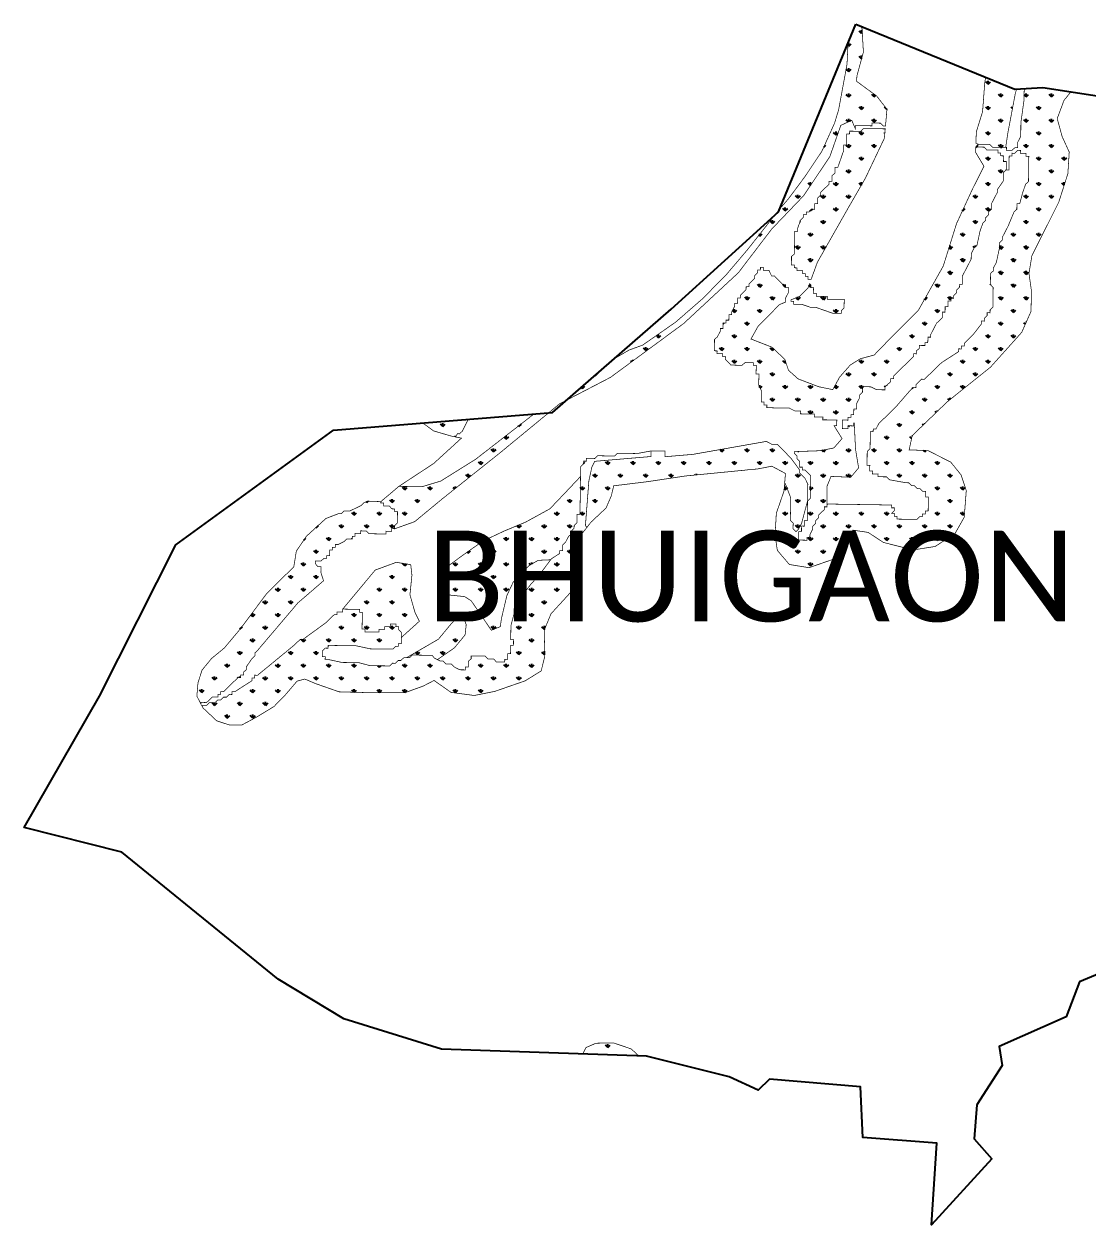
# Model space of a CAD drawing. Header units: metres. Extents: x 264827 to 267181, y 2144719 to 2146420.
# Drawn here: x 264827 to 266334, y 2144719 to 2146420 of the extents above; entities that cross this region are included whole.
import ezdxf

# ---------------------------------------------------------------- set-up
doc = ezdxf.new("R2010")
doc.units = ezdxf.units.M
for name, color, linetype in [('MANGROOVES BUFFER ZONE', 120, 'Continuous'), ('village', 3, 'Continuous'), ('VILLAGE NAME', 250, 'Continuous')]:
    doc.layers.add(name, color=color, linetype=linetype)
doc.styles.get("Standard").update_dxf_attribs({"font": 'simplex.shx'})

msp = doc.modelspace()

# ---------------------------------------------------------------- hatches: boundary and pattern name
at = {"layer": 'MANGROOVES BUFFER ZONE'}
h = msp.add_hatch(dxfattribs=at)
h.set_pattern_fill('GRASS', color=256)
h.paths.add_polyline_path([(265570.5, 2145869.8), (265549.9, 2145868.1), (265541, 2145861.3), (265466.7, 2145803.6), (265417.4, 2145772.8), (265391.2, 2145764.9), (265358, 2145765.2), (265332.6, 2145743.7), (265332.5, 2145741.7), (265336.5, 2145741.6), (265336.5, 2145737.6), (265344.4, 2145737.5), (265348.3, 2145733.5), (265352.3, 2145733.4), (265352.2, 2145729.5), (265356.2, 2145729.4), (265356, 2145713.5), (265352, 2145709.6), (265351.9, 2145705.1), (265380.5, 2145715.3), (265418.7, 2145746.9), (265501.2, 2145812.7)])
h.paths.add_polyline_path([(265662.3, 2145945.6), (265595.7, 2145887.5), (265657.9, 2145919.8), (265761.5, 2145996.1), (265838.9, 2146068), (265886, 2146129.7), (265931.4, 2146177.2), (265968.5, 2146232.6), (265984, 2146276.8), (265999.5, 2146284), (266004.4, 2146272.5), (266004.4, 2146276.5), (266008.4, 2146276.4), (266012.4, 2146276.4), (266016.4, 2146276.3), (266020.3, 2146276.2), (266024.3, 2146276.2), (266028.3, 2146276.1), (266028.3, 2146280.1), (266032.3, 2146280), (266036.3, 2146280), (266040.3, 2146279.9), (266044.2, 2146275.9), (266047.3, 2146275.8), (266049.4, 2146299.6), (266034.8, 2146318.4), (266006.4, 2146339.2), (266006.8, 2146346.8), (266016, 2146380.5), (266014.2, 2146413.3), (266013, 2146417.3), (266005.5, 2146420.4), (265993.7, 2146391.7), (265994.1, 2146389.4), (265992.8, 2146363.3), (265980.9, 2146298.8), (265975.2, 2146280), (265957.1, 2146239.9), (265933.7, 2146204.9), (265910.3, 2146173.3), (265896.2, 2146156.9), (265851.9, 2146100.7), (265822.6, 2146066.2), (265788.8, 2146031.7), (265750.1, 2145998), (265703.3, 2145965.4), (265684, 2145958.4)])
h = msp.add_hatch(dxfattribs=at)
h.set_pattern_fill('GRASS', color=256)
h.paths.add_polyline_path([(266230.6, 2146328), (266189.1, 2146345), (266187.8, 2146336.3), (266184.8, 2146296.2), (266175.9, 2146267.5), (266175.4, 2146251.3), (266179, 2146250), (266183, 2146250), (266186.9, 2146249.9), (266190.9, 2146249.9), (266194.9, 2146249.8), (266198.8, 2146245.8), (266206.7, 2146245.6), (266210.7, 2146245.6), (266217.5, 2146245.5), (266220.8, 2146267.2), (266231.3, 2146322.7), (266233, 2146328.1)])
h = msp.add_hatch(dxfattribs=at)
h.set_pattern_fill('GRASS', color=256)
h.paths.add_polyline_path([(266270.1, 2146330.6), (266243.8, 2146328.8), (266243.6, 2146320.6), (266243.5, 2146312.7), (266239.1, 2146281), (266239, 2146277), (266239, 2146273), (266238.8, 2146261.1), (266234.7, 2146253.2), (266234.6, 2146249.2), (266234.6, 2146245.2), (266230.6, 2146245.3), (266226.6, 2146241.4), (266222.6, 2146241.4), (266218.6, 2146241.5), (266218.7, 2146245.5), (266210.7, 2146245.6), (266206.7, 2146245.6), (266198.8, 2146245.8), (266194.9, 2146249.8), (266190.9, 2146249.9), (266186.9, 2146249.9), (266183, 2146250), (266179, 2146250), (266175.2, 2146246.4), (266175.2, 2146246.1), (266178.9, 2146246.1), (266182.9, 2146246), (266186.9, 2146245.9), (266190.8, 2146241.9), (266198.7, 2146241.8), (266202.7, 2146241.7), (266206.7, 2146241.7), (266206.6, 2146237.7), (266210.6, 2146237.6), (266210.5, 2146233.7), (266214.5, 2146233.6), (266214.5, 2146229.6), (266214.4, 2146225.6), (266218.4, 2146225.6), (266218.3, 2146221.6), (266218.3, 2146217.6), (266218.2, 2146213.7), (266222.2, 2146213.6), (266222.2, 2146217.6), (266222.3, 2146221.6), (266222.4, 2146225.5), (266222.4, 2146229.5), (266222.5, 2146233.5), (266226.4, 2146233.4), (266226.5, 2146237.4), (266230.5, 2146237.3), (266234.5, 2146241.3), (266238.5, 2146241.2), (266238.4, 2146237.2), (266246.4, 2146237.1), (266246.3, 2146233.1), (266250.3, 2146233.1), (266249.8, 2146197.3), (266245.7, 2146193.4), (266241.6, 2146181.5), (266237.4, 2146165.7), (266233.4, 2146165.7), (266233.3, 2146157.8), (266229.2, 2146153.9), (266221, 2146134.1), (266212.8, 2146118.3), (266212.8, 2146114.3), (266208.7, 2146110.4), (266208.6, 2146102.5), (266204.3, 2146082.6), (266200.2, 2146074.8), (266200.2, 2146070.8), (266196.1, 2146066.9), (266195.9, 2146051), (266199.8, 2146046.9), (266199.4, 2146019.1), (266195.4, 2146015.2), (266195.3, 2146011.2), (266191.3, 2146011.3), (266191.3, 2146007.3), (266187.2, 2146003.4), (266187.2, 2145999.4), (266183.2, 2145999.5), (266183.2, 2145995.5), (266171, 2145979.8), (266158.9, 2145968), (266158.8, 2145964), (266154.9, 2145964.1), (266154.8, 2145960.1), (266150.8, 2145960.2), (266150.8, 2145956.2), (266126.7, 2145940.6), (266122.6, 2145936.7), (266102.5, 2145917.1), (266098.5, 2145917.2), (266090.4, 2145909.4), (266090.4, 2145905.4), (266086.4, 2145905.5), (266082.4, 2145901.5), (266062.1, 2145878), (266058.1, 2145874.1), (266054.1, 2145870.1), (266042, 2145858.4), (266037.9, 2145854.5), (266033.8, 2145846.6), (266029.9, 2145846.6), (266029.8, 2145842.7), (266025.8, 2145842.7), (266025.5, 2145818.9), (266021.4, 2145815), (266021.2, 2145795.1), (266025.1, 2145795), (266025, 2145787.1), (266029, 2145787), (266028.9, 2145783), (266036.9, 2145782.9), (266036.8, 2145778.9), (266048.7, 2145778.8), (266052.7, 2145774.7), (266076.4, 2145770.4), (266080.4, 2145770.3), (266084.3, 2145766.3), (266088.3, 2145766.3), (266092.2, 2145762.2), (266096.2, 2145762.2), (266100.1, 2145758.1), (266104.1, 2145758.1), (266104, 2145750.1), (266108, 2145750.1), (266107.7, 2145730.2), (266103.7, 2145730.2), (266103.6, 2145726.3), (266099.6, 2145726.3), (266099.6, 2145722.3), (266095.6, 2145722.4), (266091.6, 2145718.5), (266063.8, 2145718.9), (266063.8, 2145722.9), (266059.8, 2145722.9), (266059.9, 2145726.9), (266055.9, 2145727), (266060, 2145730.9), (266060, 2145734.9), (266056, 2145734.9), (266056.1, 2145738.9), (265964.7, 2145740.3), (265964.6, 2145736.3), (265960.6, 2145736.3), (265960.6, 2145732.4), (265952.5, 2145724.5), (265952.5, 2145720.6), (265948.4, 2145716.6), (265948.4, 2145712.7), (265944.3, 2145708.7), (265944.3, 2145704.8), (265940.2, 2145696.9), (265940.1, 2145692.9), (265936.1, 2145693), (265936.1, 2145689), (265924.2, 2145689.2), (265924.3, 2145701.1), (265928.3, 2145701), (265928.4, 2145709), (265932.4, 2145708.9), (265932.5, 2145716.9), (265936.5, 2145716.8), (265936.9, 2145744.6), (265928.5, 2145713), (265924.4, 2145705.1), (265920.4, 2145701.1), (265916.4, 2145705.2), (265916.6, 2145713.1), (265912.6, 2145717.2), (265913.1, 2145749), (265905.5, 2145769), (265904.5, 2145769.9), (265903.7, 2145759.1), (265892.7, 2145727.2), (265890.9, 2145696.2), (265894.1, 2145674.6), (265911.2, 2145654.6), (265938.9, 2145650.1), (265982.8, 2145665.3), (265997.3, 2145689.1), (266001.1, 2145703.3), (266022.7, 2145700.1), (266044.3, 2145685.9), (266086.3, 2145675.2), (266117.5, 2145680.1), (266145.6, 2145698.1), (266158.8, 2145721.6), (266161.7, 2145759.3), (266154.3, 2145781.6), (266139.8, 2145799.6), (266107.5, 2145816), (266080.8, 2145817), (266085.1, 2145837.1), (266134.7, 2145885.1), (266196, 2145934.2), (266240.2, 2145983.5), (266253.4, 2146013.2), (266254, 2146042.2), (266250.5, 2146067), (266254.6, 2146092), (266292.7, 2146168), (266305.6, 2146208.4), (266307.5, 2146239), (266297.5, 2146260.9), (266290.5, 2146286.4), (266300.1, 2146312.2), (266310, 2146324.5)])
h = msp.add_hatch(dxfattribs=at)
h.set_pattern_fill('GRASS', color=256)
h.paths.add_polyline_path([(266045.7, 2146258.5), (266046.9, 2146271.9), (266044.1, 2146271.9), (266040.2, 2146272), (266036.2, 2146272), (266032.2, 2146272.1), (266028.2, 2146272.2), (266024.3, 2146272.2), (266020.3, 2146272.3), (266016.3, 2146272.3), (266012.3, 2146268.4), (266008.3, 2146268.5), (266004.3, 2146268.5), (266000.3, 2146268.6), (265996.4, 2146268.6), (265996.3, 2146264.7), (265992.3, 2146264.7), (265992.3, 2146260.8), (265992.2, 2146256.8), (265992.2, 2146252.8), (265992.1, 2146248.8), (265988.1, 2146248.9), (265988.1, 2146244.9), (265988, 2146240.9), (265983.9, 2146229.1), (265979.7, 2146217.2), (265975.7, 2146217.3), (265975.7, 2146213.3), (265975.6, 2146209.3), (265971.6, 2146205.4), (265971.5, 2146201.4), (265971.5, 2146197.4), (265967.5, 2146197.5), (265967.4, 2146193.5), (265963.4, 2146189.6), (265959.4, 2146185.7), (265955.3, 2146181.8), (265955.3, 2146177.8), (265951.2, 2146173.9), (265951.2, 2146169.9), (265951.1, 2146165.9), (265947.1, 2146166), (265947.1, 2146162), (265947, 2146158), (265943, 2146158.1), (265939, 2146154.2), (265935, 2146154.2), (265935, 2146150.3), (265931, 2146150.3), (265930.9, 2146146.3), (265926.9, 2146142.4), (265922.8, 2146130.6), (265922.7, 2146126.6), (265918.7, 2146126.6), (265918.7, 2146122.7), (265918.6, 2146118.7), (265918.5, 2146114.7), (265918.5, 2146110.7), (265918.4, 2146102.8), (265918.3, 2146098.8), (265918.3, 2146094.8), (265914.2, 2146090.9), (265914.2, 2146087), (265914.1, 2146083), (265914, 2146079), (265918, 2146078.9), (265918, 2146075), (265921.9, 2146074.9), (265921.9, 2146070.9), (265925.8, 2146070.9), (265929.8, 2146070.8), (265929.8, 2146066.8), (265933.7, 2146066.8), (265933.7, 2146062.8), (265937.7, 2146062.7), (265937.6, 2146058.8), (265942, 2146058.7), (265950.9, 2146083), (265994.9, 2146160.5), (266018.7, 2146201.7)], flags=17)
h = msp.add_hatch(dxfattribs=at)
h.set_pattern_fill('GRASS', color=256)
h.paths.add_polyline_path([(266111.4, 2145980.6), (266119.6, 2145996.4), (266123.6, 2146000.3), (266127.6, 2146004.3), (266127.7, 2146012.2), (266131.7, 2146012.1), (266131.8, 2146016.1), (266131.8, 2146020.1), (266135.8, 2146020), (266135.9, 2146024), (266135.9, 2146028), (266139.9, 2146027.9), (266140, 2146031.9), (266143.9, 2146031.8), (266144, 2146035.8), (266148, 2146039.7), (266148.1, 2146043.7), (266152.1, 2146047.6), (266152.2, 2146051.6), (266156.2, 2146051.5), (266156.2, 2146055.5), (266156.3, 2146059.5), (266156.3, 2146063.5), (266160.4, 2146071.4), (266168.6, 2146087.2), (266168.7, 2146091.1), (266168.7, 2146095.1), (266172.8, 2146103), (266176.9, 2146106.9), (266181.1, 2146126.7), (266185.3, 2146138.6), (266189.3, 2146142.5), (266189.4, 2146146.5), (266193.4, 2146150.4), (266193.5, 2146154.4), (266197.5, 2146158.3), (266197.6, 2146162.3), (266197.6, 2146166.2), (266205.8, 2146182), (266205.9, 2146186), (266214, 2146197.8), (266214, 2146201.8), (266214.1, 2146205.8), (266214.2, 2146209.7), (266218.2, 2146213.7), (266218.3, 2146217.6), (266218.3, 2146221.6), (266218.4, 2146225.6), (266214.4, 2146225.6), (266214.5, 2146229.6), (266214.5, 2146233.6), (266210.5, 2146233.7), (266210.6, 2146237.6), (266206.6, 2146237.7), (266206.7, 2146241.7), (266202.7, 2146241.7), (266198.7, 2146241.8), (266190.8, 2146241.9), (266186.9, 2146245.9), (266182.9, 2146246), (266178.9, 2146246.1), (266175.2, 2146246.1), (266174.9, 2146238.6), (266186.8, 2146218.8), (266171, 2146187.6), (266147.9, 2146137.6), (266129.1, 2146077.4), (266093.9, 2146014.9), (266048.1, 2145968.8), (266031.3, 2145951.4), (266011.6, 2145946.1), (265997.4, 2145937.2), (265982.3, 2145920.1), (265972.7, 2145902.4), (265952.9, 2145906.4), (265923.5, 2145917.6), (265909.9, 2145929.8), (265904.7, 2145945.3), (265886.5, 2145962.5), (265856.8, 2145974.1), (265867.1, 2145992.6), (265897.4, 2146023), (265905.3, 2146026.2), (265905.3, 2146027.4), (265905.4, 2146031.4), (265909.5, 2146039.3), (265909.5, 2146043.3), (265909.6, 2146047.3), (265905.6, 2146047.3), (265905.7, 2146051.3), (265901.7, 2146051.3), (265893.9, 2146059.4), (265890, 2146063.5), (265886, 2146063.5), (265882.1, 2146071.5), (265878.2, 2146071.6), (265874.2, 2146071.6), (265874.2, 2146075.6), (265870.3, 2146075.7), (265870.2, 2146071.7), (265866.2, 2146071.8), (265866.2, 2146067.8), (265862.1, 2146063.9), (265862.1, 2146059.9), (265858, 2146056), (265854, 2146052.1), (265853.9, 2146048.1), (265850, 2146048.1), (265849.9, 2146044.2), (265845.9, 2146040.2), (265841.8, 2146036.3), (265841.8, 2146032.4), (265837.8, 2146032.4), (265837.8, 2146028.4), (265837.7, 2146024.5), (265833.7, 2146024.5), (265833.7, 2146020.5), (265829.6, 2146012.7), (265829.5, 2146008.7), (265825.5, 2146008.7), (265825.5, 2146004.8), (265825.4, 2146000.8), (265821.4, 2146000.8), (265821.4, 2145996.9), (265817.4, 2145996.9), (265817.3, 2145993), (265817.3, 2145989), (265813.3, 2145989), (265813.3, 2145985.1), (265809.2, 2145977.2), (265805.1, 2145973.3), (265805.1, 2145969.3), (265805, 2145965.3), (265805, 2145961.3), (265804.9, 2145957.4), (265808.9, 2145957.3), (265808.8, 2145953.3), (265812.8, 2145953.3), (265816.8, 2145953.2), (265816.7, 2145949.2), (265820.7, 2145949.2), (265820.6, 2145945.2), (265824.5, 2145941.2), (265828.4, 2145937.1), (265832.4, 2145937.1), (265836.4, 2145937), (265844.3, 2145936.9), (265848.4, 2145940.8), (265852.4, 2145940.7), (265856.3, 2145940.7), (265860.3, 2145940.6), (265860.2, 2145936.6), (265864.2, 2145936.6), (265864.2, 2145932.6), (265864.1, 2145928.6), (265864, 2145924.7), (265868, 2145924.6), (265868, 2145920.6), (265867.8, 2145912.7), (265867.8, 2145908.7), (265871.6, 2145900.7), (265871.6, 2145896.7), (265871.5, 2145892.7), (265871.5, 2145888.8), (265871.4, 2145884.8), (265875.4, 2145884.7), (265875.3, 2145880.8), (265879.3, 2145880.7), (265879.2, 2145876.7), (265883.2, 2145876.7), (265887.2, 2145876.6), (265891.2, 2145876.5), (265895.1, 2145876.5), (265899.1, 2145876.4), (265903.1, 2145876.4), (265907.1, 2145876.3), (265911, 2145876.2), (265918.9, 2145872.2), (265922.9, 2145872.1), (265926.9, 2145872), (265926.8, 2145868.1), (265930.8, 2145868), (265934.8, 2145867.9), (265938.7, 2145867.9), (265942.7, 2145867.8), (265946.7, 2145867.8), (265946.6, 2145863.8), (265950.6, 2145863.7), (265954.6, 2145863.7), (265958.6, 2145863.6), (265958.5, 2145859.6), (265962.5, 2145859.6), (265966.4, 2145859.5), (265970.4, 2145859.5), (265974.4, 2145859.4), (265978.4, 2145859.3), (265978.3, 2145855.4), (265978.3, 2145851.4), (265974.3, 2145851.5), (265985.8, 2145833), (265974.1, 2145819.7), (265954.2, 2145815.8), (265918.1, 2145814.5), (265918, 2145812.5), (265922, 2145808.5), (265921.9, 2145804.5), (265925.8, 2145800.5), (265925.7, 2145792.5), (265929.7, 2145792.5), (265929.6, 2145788.5), (265933.6, 2145788.4), (265937.5, 2145784.4), (265941.4, 2145780.4), (265940.9, 2145748.6), (265936.9, 2145744.6), (265936.5, 2145716.8), (265932.5, 2145716.9), (265932.4, 2145708.9), (265928.4, 2145709), (265928.3, 2145701), (265924.3, 2145701.1), (265924.2, 2145689.2), (265936.1, 2145689), (265936.1, 2145693), (265940.1, 2145692.9), (265940.2, 2145696.9), (265944.3, 2145704.8), (265944.3, 2145708.7), (265948.4, 2145712.7), (265948.4, 2145716.6), (265952.5, 2145720.6), (265952.5, 2145724.5), (265960.6, 2145732.4), (265960.6, 2145736.3), (265964.6, 2145736.3), (265964.7, 2145740.3), (265964.6, 2145740.3), (265964.6, 2145765.7), (265970.1, 2145779.4), (265998.2, 2145778.3), (266009.2, 2145791.5), (266004.8, 2145818.4), (266003.1, 2145855), (266002.2, 2145855), (266002.1, 2145851), (265998.1, 2145851.1), (265994.2, 2145851.2), (265994.1, 2145847.2), (265990.1, 2145847.2), (265986.1, 2145847.3), (265986.3, 2145859.2), (265990.3, 2145859.2), (265994.3, 2145859.1), (265994.3, 2145863.1), (265998.3, 2145863), (265998.4, 2145867), (266002.3, 2145866.9), (266002.4, 2145870.9), (266002.5, 2145874.9), (266006.4, 2145874.8), (266006.5, 2145878.8), (266006.5, 2145882.8), (266010.6, 2145890.7), (266010.7, 2145894.7), (266014.7, 2145898.6), (266014.8, 2145902.5), (266014.9, 2145906.5), (266018.8, 2145906.5), (266022.8, 2145906.4), (266026.8, 2145906.3), (266034.7, 2145902.2), (266038.6, 2145902.2), (266042.6, 2145902.1), (266046.6, 2145902.1), (266046.7, 2145906), (266050.7, 2145910), (266054.7, 2145913.9), (266054.8, 2145917.9), (266058.8, 2145917.8), (266058.8, 2145921.8), (266062.8, 2145925.7), (266083, 2145945.3), (266087.1, 2145949.2), (266087.1, 2145953.2), (266091.1, 2145953.1), (266091.1, 2145957.1), (266095.2, 2145961), (266095.2, 2145965), (266099.2, 2145964.9), (266103.2, 2145964.9), (266103.2, 2145968.8), (266107.2, 2145968.8), (266107.3, 2145972.7), (266107.3, 2145976.7), (266111.3, 2145976.7)])
h = msp.add_hatch(dxfattribs=at)
h.set_pattern_fill('GRASS', color=256)
h.paths.add_polyline_path([(265949.2, 2146038.7), (265945.3, 2146038.8), (265945.3, 2146042.7), (265945.4, 2146046.7), (265941.4, 2146046.8), (265941.5, 2146050.8), (265939.7, 2146052.5), (265937.4, 2146046.1), (265925.5, 2146034.5), (265913.3, 2146029.5), (265913.3, 2146027.3), (265917.3, 2146027.3), (265917.2, 2146023.3), (265921.2, 2146023.2), (265925.1, 2146023.2), (265929.1, 2146023.1), (265941, 2146019), (265945, 2146018.9), (265948.9, 2146018.8), (265960.8, 2146014.7), (265972.7, 2146010.5), (265976.6, 2146010.5), (265980.6, 2146010.4), (265984.6, 2146010.4), (265984.6, 2146014.3), (265988.7, 2146018.2), (265988.7, 2146022.2), (265988.8, 2146026.2), (265988.9, 2146030.2), (265984.9, 2146030.2), (265980.9, 2146030.3), (265973, 2146030.4), (265969, 2146030.5), (265965, 2146030.5), (265965.1, 2146034.5), (265961.1, 2146034.6), (265957.1, 2146034.6), (265953.1, 2146034.7), (265949.2, 2146034.7)], flags=17)
h = msp.add_hatch(dxfattribs=at)
h.set_pattern_fill('GRASS', color=256)
h.paths.add_polyline_path([(265455.5, 2145858.4), (265456.4, 2145860.6), (265391.7, 2145855.3), (265407.2, 2145843.9), (265432.6, 2145836.5), (265438.5, 2145835.3), (265441.1, 2145840.1), (265443.6, 2145839.6), (265448, 2145843.4)])
h = msp.add_hatch(dxfattribs=at)
h.set_pattern_fill('GRASS', color=256)
h.paths.add_polyline_path([(265906.1, 2145812.7), (265902.2, 2145816.7), (265894.4, 2145824.8), (265886.4, 2145824.9), (265878.5, 2145829), (265774.9, 2145810.7), (265735.1, 2145807.3), (265735.2, 2145815.2), (265715.3, 2145815.5), (265715.2, 2145807.6), (265635.6, 2145800.8), (265631.5, 2145792.9), (265627.2, 2145773.1), (265622.3, 2145709.5), (265624.5, 2145707.3), (265630.5, 2145714.9), (265651.5, 2145734.6), (265658.9, 2145751.6), (265662.4, 2145766.1), (265709.8, 2145771.9), (265763.7, 2145780), (265851.4, 2145788.6), (265854.1, 2145789.6), (265861, 2145789.5), (265866.3, 2145790), (265886.3, 2145793.9), (265905.6, 2145783.6), (265904.5, 2145769.9), (265905.5, 2145769), (265913.1, 2145749), (265912.6, 2145717.2), (265916.6, 2145713.1), (265916.4, 2145705.2), (265920.4, 2145701.1), (265924.4, 2145705.1), (265928.5, 2145713), (265936.9, 2145744.6), (265937.3, 2145768.5), (265933.4, 2145776.5), (265925.6, 2145784.6), (265925.6, 2145788.6), (265913.9, 2145804.6)])
h = msp.add_hatch(dxfattribs=at)
h.set_pattern_fill('GRASS', color=256)
h.paths.add_polyline_path([(265564.8, 2145524.6), (265564, 2145561.7), (265573.6, 2145584.8), (265610.2, 2145624.8), (265614.8, 2145644.8), (265613.6, 2145666.7), (265609.8, 2145688.5), (265624.5, 2145707.3), (265622.3, 2145709.5), (265627.2, 2145773.1), (265631.5, 2145792.9), (265635.6, 2145800.8), (265715.2, 2145807.6), (265715.3, 2145815.5), (265695.4, 2145811.8), (265667.6, 2145812.3), (265663.5, 2145808.3), (265639.7, 2145808.7), (265635.6, 2145804.8), (265623.7, 2145805), (265623.7, 2145801), (265619.7, 2145801), (265619.6, 2145797.1), (265615.6, 2145793.2), (265614.6, 2145725.6), (265610.6, 2145725.6), (265610.4, 2145713.7), (265606.4, 2145709.8), (265606.3, 2145705.8), (265602.3, 2145701.9), (265602.3, 2145697.9), (265598.2, 2145694), (265594.1, 2145686.1), (265590.1, 2145682.2), (265590, 2145674.2), (265586, 2145674.3), (265585.9, 2145670.3), (265573.9, 2145662.5), (265553.6, 2145635), (265549.6, 2145635.1), (265549.6, 2145631.1), (265545.5, 2145627.2), (265533.4, 2145611.5), (265529.3, 2145607.5), (265529.3, 2145603.6), (265525.3, 2145599.6), (265525.1, 2145591.7), (265521.2, 2145591.8), (265521, 2145583.8), (265516.8, 2145568), (265516.5, 2145548.1), (265520.5, 2145548), (265520.4, 2145540.1), (265516.4, 2145540.1), (265516.2, 2145528.2), (265512.3, 2145528.3), (265512.1, 2145520.3), (265508.2, 2145520.4), (265508.1, 2145516.4), (265496.2, 2145516.6), (265492.3, 2145520.6), (265484.3, 2145520.7), (265480.4, 2145524.8), (265460.5, 2145525.1), (265460.5, 2145521.1), (265456.4, 2145517.2), (265456.3, 2145509.2), (265452.3, 2145509.3), (265452.3, 2145505.3), (265444.3, 2145505.4), (265436.4, 2145509.5), (265432.5, 2145513.5), (265424.6, 2145513.7), (265420.7, 2145517.7), (265416.7, 2145517.8), (265408.8, 2145521.8), (265404.9, 2145525.9), (265377.1, 2145526.3), (265373, 2145522.4), (265365.1, 2145522.5), (265361, 2145518.6), (265357.1, 2145518.6), (265353, 2145514.7), (265349.1, 2145514.8), (265345, 2145510.9), (265317.2, 2145511.3), (265301.4, 2145515.5), (265277.5, 2145515.8), (265257.7, 2145520.1), (265253.7, 2145520.2), (265253.8, 2145524.1), (265249.8, 2145524.2), (265249.9, 2145532.2), (265254, 2145536.1), (265257.9, 2145536), (265258, 2145540), (265297.7, 2145539.4), (265317.6, 2145535.1), (265349.4, 2145534.7), (265353.4, 2145538.6), (265357.4, 2145538.5), (265357.4, 2145542.5), (265361.4, 2145542.4), (265361.6, 2145558.3), (265357.7, 2145562.4), (265357.8, 2145566.3), (265353.8, 2145566.4), (265353.9, 2145570.4), (265345.9, 2145570.5), (265345.9, 2145566.5), (265337.9, 2145566.6), (265337.8, 2145562.7), (265329.9, 2145562.8), (265329.8, 2145558.8), (265310, 2145559.1), (265310, 2145563.1), (265306, 2145563.1), (265306.4, 2145587), (265302.4, 2145587), (265302.5, 2145591), (265278.6, 2145591.4), (265278.6, 2145587.4), (265270.6, 2145587.5), (265270.6, 2145583.5), (265266.6, 2145583.6), (265254.5, 2145571.9), (265222.3, 2145548.5), (265218.4, 2145548.5), (265214.3, 2145544.6), (265210.3, 2145540.7), (265158, 2145497.7), (265154, 2145497.8), (265153.9, 2145493.8), (265150, 2145493.9), (265149.9, 2145489.9), (265125.8, 2145474.4), (265121.8, 2145474.4), (265121.8, 2145470.4), (265117.8, 2145470.5), (265113.8, 2145466.6), (265109.8, 2145466.6), (265105.8, 2145462.7), (265101.8, 2145462.8), (265097.8, 2145458.9), (265089.8, 2145459), (265085.8, 2145455.1), (265078.8, 2145455.2), (265080.7, 2145451.4), (265100.1, 2145433.1), (265118.6, 2145427.1), (265135.9, 2145427.3), (265156.1, 2145438.1), (265181.3, 2145453.4), (265197.8, 2145470.4), (265213.9, 2145489.3), (265224.8, 2145492.3), (265240.5, 2145485.7), (265273.4, 2145474.2), (265315, 2145473), (265366.8, 2145473), (265393, 2145482.5), (265407.9, 2145490.3), (265432, 2145473.4), (265464.9, 2145469), (265493.9, 2145474.8), (265537.1, 2145489.8), (265559.7, 2145503.9)])
h = msp.add_hatch(dxfattribs=at)
h.set_pattern_fill('GRASS', color=256)
h.paths.add_polyline_path([(265542.1, 2145652.8), (265555.4, 2145660.5), (265573, 2145661.3), (265573.9, 2145662.5), (265585.9, 2145670.3), (265586, 2145674.3), (265590, 2145674.2), (265590.1, 2145682.2), (265594.1, 2145686.1), (265598.2, 2145694), (265602.3, 2145697.9), (265602.3, 2145701.9), (265606.3, 2145705.8), (265606.4, 2145709.8), (265610.4, 2145713.7), (265610.6, 2145725.6), (265614.6, 2145725.6), (265615.4, 2145779.3), (265595.2, 2145757.9), (265572, 2145733.5), (265537.7, 2145714.7), (265507.2, 2145702), (265476.8, 2145687.6), (265448.6, 2145667.7), (265427.5, 2145652.2), (265415.4, 2145611.3), (265430.3, 2145611.3), (265451.3, 2145609.1), (265460.7, 2145603), (265478.5, 2145577), (265489, 2145561.5), (265501.7, 2145566.5), (265503.4, 2145578.1), (265511.1, 2145610.7), (265520, 2145629.5)])
h = msp.add_hatch(dxfattribs=at)
h.set_pattern_fill('GRASS', color=256)
h.paths.add_polyline_path([(265356.2, 2145729.4), (265352.2, 2145729.5), (265352.3, 2145733.4), (265348.3, 2145733.5), (265344.4, 2145737.5), (265336.5, 2145737.6), (265336.5, 2145741.6), (265332.5, 2145741.7), (265332.6, 2145743.7), (265313.6, 2145744.4), (265308.7, 2145742), (265304.7, 2145738.1), (265288.6, 2145730.4), (265280.7, 2145730.5), (265276.7, 2145726.6), (265272.7, 2145726.7), (265254.8, 2145719.8), (265227.2, 2145694.7), (265212.9, 2145673.5), (265209.3, 2145651.4), (265170.5, 2145612.9), (265133.5, 2145563.3), (265110.9, 2145536.3), (265092.9, 2145521.5), (265079.4, 2145505.1), (265073.6, 2145487.1), (265072, 2145468.1), (265077.8, 2145456.9), (265077.9, 2145459.2), (265085.8, 2145459), (265089.9, 2145463), (265093.9, 2145466.9), (265101.8, 2145466.8), (265101.9, 2145470.7), (265105.9, 2145470.7), (265105.9, 2145474.6), (265109.9, 2145474.6), (265114, 2145478.5), (265122, 2145486.3), (265130.1, 2145494.2), (265134.1, 2145494.1), (265134.1, 2145498.1), (265138.1, 2145498), (265138.2, 2145502), (265142.2, 2145505.9), (265142.2, 2145509.9), (265150.4, 2145521.7), (265154.4, 2145525.6), (265154.5, 2145529.6), (265158.5, 2145533.5), (265215.2, 2145600.3), (265251.4, 2145631.5), (265247.6, 2145643.5), (265247.7, 2145651.5), (265243.7, 2145651.5), (265239.8, 2145655.6), (265239.9, 2145659.6), (265247.8, 2145659.4), (265251.9, 2145663.3), (265255.8, 2145663.3), (265255.9, 2145667.3), (265259.9, 2145667.2), (265260, 2145675.2), (265264, 2145675.1), (265264, 2145679.1), (265268, 2145679), (265268.1, 2145683), (265272, 2145682.9), (265280, 2145686.8), (265284.1, 2145690.7), (265292, 2145690.6), (265292.1, 2145694.6), (265296.1, 2145694.5), (265296.1, 2145698.5), (265304.1, 2145698.4), (265304.1, 2145702.3), (265312.1, 2145702.2), (265316, 2145698.2), (265339.8, 2145697.8), (265339.9, 2145701.8), (265347.9, 2145701.7), (265347.9, 2145705.7), (265351.9, 2145705.6), (265352, 2145709.6), (265356, 2145713.5)])
h = msp.add_hatch(dxfattribs=at)
h.set_pattern_fill('GRASS', color=256)
h.paths.add_polyline_path([(265376.6, 2145639.5), (265374.9, 2145654.4), (265354.5, 2145657.7), (265324.6, 2145646.7), (265278.6, 2145591.4), (265302.5, 2145591), (265302.4, 2145587), (265306.4, 2145587), (265306, 2145563.1), (265310, 2145563.1), (265310, 2145559.1), (265329.8, 2145558.8), (265329.9, 2145562.8), (265337.8, 2145562.7), (265337.9, 2145566.6), (265345.9, 2145566.5), (265345.9, 2145570.5), (265353.9, 2145570.4), (265353.8, 2145566.4), (265357.8, 2145566.3), (265357.7, 2145562.4), (265361.6, 2145558.3), (265361.5, 2145551), (265387.1, 2145574.2), (265381, 2145586.4), (265373.8, 2145611.8)])
h = msp.add_hatch(dxfattribs=at)
h.set_pattern_fill('GRASS', color=256)
h.paths.add_polyline_path([(265451.9, 2145554.9), (265453.5, 2145569.2), (265446.9, 2145586.9), (265429.7, 2145567.6), (265414.2, 2145548.8), (265368.8, 2145522.4), (265373, 2145522.4), (265377.1, 2145526.3), (265404.9, 2145525.9), (265408.8, 2145521.8), (265412.7, 2145519.8), (265436.9, 2145536.6)])
h = msp.add_hatch(dxfattribs=at)
h.set_pattern_fill('GRASS', color=256)
h.paths.add_polyline_path([(265687.2, 2144968.2), (265662, 2144976.8), (265637.3, 2144976.3), (265623.2, 2144970.2), (265618.4, 2144960.9), (265698.1, 2144958.2)])

# ---------------------------------------------------------------- linework, layer by layer
at = {"color": 3, "flags": 128}
msp.add_lwpolyline([(266005.5, 2146420.4), (266230.6, 2146328)], dxfattribs=at)
at = {"layer": 'MANGROOVES BUFFER ZONE', "const_width": 1}
for points in [[(265549.9, 2145868.1), (265541, 2145861.3), (265466.7, 2145803.6), (265417.4, 2145772.8), (265391.2, 2145764.9), (265358, 2145765.2), (265332.6, 2145743.7), (265332.5, 2145741.7), (265336.5, 2145741.6), (265336.5, 2145737.6), (265344.4, 2145737.5), (265348.3, 2145733.5), (265352.3, 2145733.4), (265352.2, 2145729.5), (265356.2, 2145729.4), (265356, 2145713.5), (265352, 2145709.6), (265351.9, 2145705.1), (265380.5, 2145715.3), (265418.7, 2145746.9), (265501.2, 2145812.7), (265585.9, 2145882.4), (265657.9, 2145919.8), (265761.5, 2145996.1), (265838.9, 2146068), (265886, 2146129.7), (265931.4, 2146177.2), (265968.5, 2146232.6), (265984, 2146276.8), (265999.5, 2146284), (266004.4, 2146272.5), (266004.4, 2146276.5), (266008.4, 2146276.4), (266012.4, 2146276.4), (266016.4, 2146276.3), (266020.3, 2146276.2), (266024.3, 2146276.2), (266028.3, 2146276.1), (266028.3, 2146280.1), (266032.3, 2146280), (266036.3, 2146280), (266040.3, 2146279.9), (266044.2, 2146275.9), (266047.3, 2146275.8), (266049.4, 2146299.6), (266034.8, 2146318.4), (266006.4, 2146339.2), (266006.8, 2146346.8), (266016, 2146380.5), (266014.2, 2146413.3), (266013, 2146417.3)], [(265993.7, 2146391.7), (265994.1, 2146389.4), (265992.8, 2146363.3), (265980.9, 2146298.8), (265975.2, 2146280), (265957.1, 2146239.9), (265933.7, 2146204.9), (265910.3, 2146173.3), (265896.2, 2146156.9), (265851.9, 2146100.7), (265822.6, 2146066.2), (265788.8, 2146031.7), (265750.1, 2145998), (265703.3, 2145965.4), (265684, 2145958.4), (265662.3, 2145945.6)], [(265662.3, 2145945.6), (265684, 2145958.4), (265703.3, 2145965.4), (265750.1, 2145998), (265788.8, 2146031.7), (265822.6, 2146066.2), (265851.9, 2146100.7), (265896.2, 2146156.9), (265910.3, 2146173.3), (265933.7, 2146204.9), (265957.1, 2146239.9), (265975.2, 2146280), (265980.9, 2146298.8), (265992.8, 2146363.3), (265994.1, 2146389.4), (265993.7, 2146391.7)], [(266189.1, 2146345), (266187.8, 2146336.3), (266184.8, 2146296.2), (266175.9, 2146267.5), (266175.4, 2146251.3), (266179, 2146250), (266183, 2146250), (266186.9, 2146249.9), (266190.9, 2146249.9), (266194.9, 2146249.8), (266198.8, 2146245.8), (266206.7, 2146245.6), (266210.7, 2146245.6), (266217.5, 2146245.5), (266220.8, 2146267.2), (266231.3, 2146322.7), (266233, 2146328.1)], [(266243.8, 2146328.8), (266243.6, 2146320.6), (266243.5, 2146312.7), (266239.1, 2146281), (266239, 2146277), (266239, 2146273), (266238.8, 2146261.1), (266234.7, 2146253.2), (266234.6, 2146249.2), (266234.6, 2146245.2), (266230.6, 2146245.3), (266226.6, 2146241.4), (266222.6, 2146241.4), (266218.6, 2146241.5), (266218.7, 2146245.5), (266210.7, 2146245.6), (266206.7, 2146245.6), (266198.8, 2146245.8), (266194.9, 2146249.8), (266190.9, 2146249.9), (266186.9, 2146249.9), (266183, 2146250), (266179, 2146250), (266175.2, 2146246.4), (266175.2, 2146246.1), (266178.9, 2146246.1), (266182.9, 2146246), (266186.9, 2146245.9), (266190.8, 2146241.9), (266198.7, 2146241.8), (266202.7, 2146241.7), (266206.7, 2146241.7), (266206.6, 2146237.7), (266210.6, 2146237.6), (266210.5, 2146233.7), (266214.5, 2146233.6), (266214.5, 2146229.6), (266214.4, 2146225.6), (266218.4, 2146225.6), (266218.3, 2146221.6), (266218.3, 2146217.6), (266218.2, 2146213.7), (266222.2, 2146213.6), (266222.2, 2146217.6), (266222.3, 2146221.6), (266222.4, 2146225.5), (266222.4, 2146229.5), (266222.5, 2146233.5), (266226.4, 2146233.4), (266226.5, 2146237.4), (266230.5, 2146237.3), (266234.5, 2146241.3), (266238.5, 2146241.2), (266238.4, 2146237.2), (266246.4, 2146237.1), (266246.3, 2146233.1), (266250.3, 2146233.1), (266249.8, 2146197.3), (266245.7, 2146193.4), (266241.6, 2146181.5), (266237.4, 2146165.7), (266233.4, 2146165.7), (266233.3, 2146157.8), (266229.2, 2146153.9), (266221, 2146134.1), (266212.8, 2146118.3), (266212.8, 2146114.3), (266208.7, 2146110.4), (266208.6, 2146102.5), (266204.3, 2146082.6), (266200.2, 2146074.8), (266200.2, 2146070.8), (266196.1, 2146066.9), (266195.9, 2146051), (266199.8, 2146046.9), (266199.4, 2146019.1), (266195.4, 2146015.2), (266195.3, 2146011.2), (266191.3, 2146011.3), (266191.3, 2146007.3), (266187.2, 2146003.4), (266187.2, 2145999.4), (266183.2, 2145999.5), (266183.2, 2145995.5), (266171, 2145979.8), (266158.9, 2145968), (266158.8, 2145964), (266154.9, 2145964.1), (266154.8, 2145960.1), (266150.8, 2145960.2), (266150.8, 2145956.2), (266126.7, 2145940.6), (266122.6, 2145936.7), (266102.5, 2145917.1), (266098.5, 2145917.2), (266090.4, 2145909.4), (266090.4, 2145905.4), (266086.4, 2145905.5), (266082.4, 2145901.5), (266062.1, 2145878), (266058.1, 2145874.1), (266054.1, 2145870.1), (266042, 2145858.4), (266037.9, 2145854.5), (266033.8, 2145846.6), (266029.9, 2145846.6), (266029.8, 2145842.7), (266025.8, 2145842.7), (266025.5, 2145818.9), (266021.4, 2145815), (266021.2, 2145795.1), (266025.1, 2145795), (266025, 2145787.1), (266029, 2145787), (266028.9, 2145783), (266036.9, 2145782.9), (266036.8, 2145778.9), (266048.7, 2145778.8), (266052.7, 2145774.7), (266076.4, 2145770.4), (266080.4, 2145770.3), (266084.3, 2145766.3), (266088.3, 2145766.3), (266092.2, 2145762.2), (266096.2, 2145762.2), (266100.1, 2145758.1), (266104.1, 2145758.1), (266104, 2145750.1), (266108, 2145750.1), (266107.7, 2145730.2), (266103.7, 2145730.2), (266103.6, 2145726.3), (266099.6, 2145726.3), (266099.6, 2145722.3), (266095.6, 2145722.4), (266091.6, 2145718.5), (266063.8, 2145718.9), (266063.8, 2145722.9), (266059.8, 2145722.9), (266059.9, 2145726.9), (266055.9, 2145727), (266060, 2145730.9), (266060, 2145734.9), (266056, 2145734.9), (266056.1, 2145738.9), (265964.7, 2145740.3), (265964.6, 2145736.3), (265960.6, 2145736.3), (265960.6, 2145732.4), (265952.5, 2145724.5), (265952.5, 2145720.6), (265948.4, 2145716.6), (265948.4, 2145712.7), (265944.3, 2145708.7), (265944.3, 2145704.8), (265940.2, 2145696.9), (265940.1, 2145692.9), (265936.1, 2145693), (265936.1, 2145689), (265924.2, 2145689.2), (265924.3, 2145701.1), (265928.3, 2145701), (265928.4, 2145709), (265932.4, 2145708.9), (265932.5, 2145716.9), (265936.5, 2145716.8), (265936.9, 2145744.6), (265928.5, 2145713), (265924.4, 2145705.1), (265920.4, 2145701.1), (265916.4, 2145705.2), (265916.6, 2145713.1), (265912.6, 2145717.2), (265913.1, 2145749), (265905.5, 2145769), (265904.5, 2145769.9), (265903.7, 2145759.1), (265892.7, 2145727.2), (265890.9, 2145696.2), (265894.1, 2145674.6), (265911.2, 2145654.6), (265938.9, 2145650.1), (265982.8, 2145665.3), (265997.3, 2145689.1), (266001.1, 2145703.3), (266022.7, 2145700.1), (266044.3, 2145685.9), (266086.3, 2145675.2), (266117.5, 2145680.1), (266145.6, 2145698.1), (266158.8, 2145721.6), (266161.7, 2145759.3), (266154.3, 2145781.6), (266139.8, 2145799.6), (266107.5, 2145816), (266080.8, 2145817), (266085.1, 2145837.1), (266134.7, 2145885.1), (266196, 2145934.2), (266240.2, 2145983.5), (266253.4, 2146013.2), (266254, 2146042.2), (266250.5, 2146067), (266254.6, 2146092), (266292.7, 2146168), (266305.6, 2146208.4), (266307.5, 2146239), (266297.5, 2146260.9), (266290.5, 2146286.4), (266300.1, 2146312.2), (266310, 2146324.5)], [(265456.4, 2145860.6), (265455.5, 2145858.4), (265448, 2145843.4), (265443.6, 2145839.6), (265441.1, 2145840.1), (265438.5, 2145835.3), (265446.7, 2145833.6), (265407.5, 2145797.8), (265358, 2145765.2), (265391.2, 2145764.9), (265417.4, 2145772.8), (265466.7, 2145803.6), (265541, 2145861.3), (265549.9, 2145868.1)], [(265391.7, 2145855.3), (265407.2, 2145843.9), (265432.6, 2145836.5), (265438.5, 2145835.3), (265441.1, 2145840.1), (265443.6, 2145839.6), (265448, 2145843.4), (265455.5, 2145858.4), (265456.4, 2145860.6)], [(265698.1, 2144958.2), (265687.2, 2144968.2), (265662, 2144976.8), (265637.3, 2144976.3), (265623.2, 2144970.2), (265618.4, 2144960.9)]]:
    msp.add_lwpolyline(points, dxfattribs=at)
for points in [[(266045.7, 2146258.5), (266046.9, 2146271.9), (266044.1, 2146271.9), (266040.2, 2146272), (266036.2, 2146272), (266032.2, 2146272.1), (266028.2, 2146272.2), (266024.3, 2146272.2), (266020.3, 2146272.3), (266016.3, 2146272.3), (266012.3, 2146268.4), (266008.3, 2146268.5), (266004.3, 2146268.5), (266000.3, 2146268.6), (265996.4, 2146268.6), (265996.3, 2146264.7), (265992.3, 2146264.7), (265992.3, 2146260.8), (265992.2, 2146256.8), (265992.2, 2146252.8), (265992.1, 2146248.8), (265988.1, 2146248.9), (265988.1, 2146244.9), (265988, 2146240.9), (265983.9, 2146229.1), (265979.7, 2146217.2), (265975.7, 2146217.3), (265975.7, 2146213.3), (265975.6, 2146209.3), (265971.6, 2146205.4), (265971.5, 2146201.4), (265971.5, 2146197.4), (265967.5, 2146197.5), (265967.4, 2146193.5), (265963.4, 2146189.6), (265959.4, 2146185.7), (265955.3, 2146181.8), (265955.3, 2146177.8), (265951.2, 2146173.9), (265951.2, 2146169.9), (265951.1, 2146165.9), (265947.1, 2146166), (265947.1, 2146162), (265947, 2146158), (265943, 2146158.1), (265939, 2146154.2), (265935, 2146154.2), (265935, 2146150.3), (265931, 2146150.3), (265930.9, 2146146.3), (265926.9, 2146142.4), (265922.8, 2146130.6), (265922.7, 2146126.6), (265918.7, 2146126.6), (265918.7, 2146122.7), (265918.6, 2146118.7), (265918.5, 2146114.7), (265918.5, 2146110.7), (265918.4, 2146102.8), (265918.3, 2146098.8), (265918.3, 2146094.8), (265914.2, 2146090.9), (265914.2, 2146087), (265914.1, 2146083), (265914, 2146079), (265918, 2146078.9), (265918, 2146075), (265921.9, 2146074.9), (265921.9, 2146070.9), (265925.8, 2146070.9), (265929.8, 2146070.8), (265929.8, 2146066.8), (265933.7, 2146066.8), (265933.7, 2146062.8), (265937.7, 2146062.7), (265937.6, 2146058.8), (265942, 2146058.7), (265950.9, 2146083), (265994.9, 2146160.5), (266018.7, 2146201.7), (266045.7, 2146258.5)], [(266111.4, 2145980.6), (266119.6, 2145996.4), (266123.6, 2146000.3), (266127.6, 2146004.3), (266127.7, 2146012.2), (266131.7, 2146012.1), (266131.8, 2146016.1), (266131.8, 2146020.1), (266135.8, 2146020), (266135.9, 2146024), (266135.9, 2146028), (266139.9, 2146027.9), (266140, 2146031.9), (266143.9, 2146031.8), (266144, 2146035.8), (266148, 2146039.7), (266148.1, 2146043.7), (266152.1, 2146047.6), (266152.2, 2146051.6), (266156.2, 2146051.5), (266156.2, 2146055.5), (266156.3, 2146059.5), (266156.3, 2146063.5), (266160.4, 2146071.4), (266168.6, 2146087.2), (266168.7, 2146091.1), (266168.7, 2146095.1), (266172.8, 2146103), (266176.9, 2146106.9), (266181.1, 2146126.7), (266185.3, 2146138.6), (266189.3, 2146142.5), (266189.4, 2146146.5), (266193.4, 2146150.4), (266193.5, 2146154.4), (266197.5, 2146158.3), (266197.6, 2146162.3), (266197.6, 2146166.2), (266205.8, 2146182), (266205.9, 2146186), (266214, 2146197.8), (266214, 2146201.8), (266214.1, 2146205.8), (266214.2, 2146209.7), (266218.2, 2146213.7), (266218.3, 2146217.6), (266218.3, 2146221.6), (266218.4, 2146225.6), (266214.4, 2146225.6), (266214.5, 2146229.6), (266214.5, 2146233.6), (266210.5, 2146233.7), (266210.6, 2146237.6), (266206.6, 2146237.7), (266206.7, 2146241.7), (266202.7, 2146241.7), (266198.7, 2146241.8), (266190.8, 2146241.9), (266186.9, 2146245.9), (266182.9, 2146246), (266178.9, 2146246.1), (266175.2, 2146246.1), (266174.9, 2146238.6), (266186.8, 2146218.8), (266171, 2146187.6), (266147.9, 2146137.6), (266129.1, 2146077.4), (266093.9, 2146014.9), (266048.1, 2145968.8), (266031.3, 2145951.4), (266011.6, 2145946.1), (265997.4, 2145937.2), (265982.3, 2145920.1), (265972.7, 2145902.4), (265952.9, 2145906.4), (265923.5, 2145917.6), (265909.9, 2145929.8), (265904.7, 2145945.3), (265886.5, 2145962.5), (265856.8, 2145974.1), (265867.1, 2145992.6), (265897.4, 2146023), (265905.3, 2146026.2), (265905.3, 2146027.4), (265905.4, 2146031.4), (265909.5, 2146039.3), (265909.5, 2146043.3), (265909.6, 2146047.3), (265905.6, 2146047.3), (265905.7, 2146051.3), (265901.7, 2146051.3), (265893.9, 2146059.4), (265890, 2146063.5), (265886, 2146063.5), (265882.1, 2146071.5), (265878.2, 2146071.6), (265874.2, 2146071.6), (265874.2, 2146075.6), (265870.3, 2146075.7), (265870.2, 2146071.7), (265866.2, 2146071.8), (265866.2, 2146067.8), (265862.1, 2146063.9), (265862.1, 2146059.9), (265858, 2146056), (265854, 2146052.1), (265853.9, 2146048.1), (265850, 2146048.1), (265849.9, 2146044.2), (265845.9, 2146040.2), (265841.8, 2146036.3), (265841.8, 2146032.4), (265837.8, 2146032.4), (265837.8, 2146028.4), (265837.7, 2146024.5), (265833.7, 2146024.5), (265833.7, 2146020.5), (265829.6, 2146012.7), (265829.5, 2146008.7), (265825.5, 2146008.7), (265825.5, 2146004.8), (265825.4, 2146000.8), (265821.4, 2146000.8), (265821.4, 2145996.9), (265817.4, 2145996.9), (265817.3, 2145993), (265817.3, 2145989), (265813.3, 2145989), (265813.3, 2145985.1), (265809.2, 2145977.2), (265805.1, 2145973.3), (265805.1, 2145969.3), (265805, 2145965.3), (265805, 2145961.3), (265804.9, 2145957.4), (265808.9, 2145957.3), (265808.8, 2145953.3), (265812.8, 2145953.3), (265816.8, 2145953.2), (265816.7, 2145949.2), (265820.7, 2145949.2), (265820.6, 2145945.2), (265824.5, 2145941.2), (265828.4, 2145937.1), (265832.4, 2145937.1), (265836.4, 2145937), (265844.3, 2145936.9), (265848.4, 2145940.8), (265852.4, 2145940.7), (265856.3, 2145940.7), (265860.3, 2145940.6), (265860.2, 2145936.6), (265864.2, 2145936.6), (265864.2, 2145932.6), (265864.1, 2145928.6), (265864, 2145924.7), (265868, 2145924.6), (265868, 2145920.6), (265867.8, 2145912.7), (265867.8, 2145908.7), (265871.6, 2145900.7), (265871.6, 2145896.7), (265871.5, 2145892.7), (265871.5, 2145888.8), (265871.4, 2145884.8), (265875.4, 2145884.7), (265875.3, 2145880.8), (265879.3, 2145880.7), (265879.2, 2145876.7), (265883.2, 2145876.7), (265887.2, 2145876.6), (265891.2, 2145876.5), (265895.1, 2145876.5), (265899.1, 2145876.4), (265903.1, 2145876.4), (265907.1, 2145876.3), (265911, 2145876.2), (265918.9, 2145872.2), (265922.9, 2145872.1), (265926.9, 2145872), (265926.8, 2145868.1), (265930.8, 2145868), (265934.8, 2145867.9), (265938.7, 2145867.9), (265942.7, 2145867.8), (265946.7, 2145867.8), (265946.6, 2145863.8), (265950.6, 2145863.7), (265954.6, 2145863.7), (265958.6, 2145863.6), (265958.5, 2145859.6), (265962.5, 2145859.6), (265966.4, 2145859.5), (265970.4, 2145859.5), (265974.4, 2145859.4), (265978.4, 2145859.3), (265978.3, 2145855.4), (265978.3, 2145851.4), (265974.3, 2145851.5), (265985.8, 2145833), (265974.1, 2145819.7), (265954.2, 2145815.8), (265918.1, 2145814.5), (265918, 2145812.5), (265922, 2145808.5), (265921.9, 2145804.5), (265925.8, 2145800.5), (265925.7, 2145792.5), (265929.7, 2145792.5), (265929.6, 2145788.5), (265933.6, 2145788.4), (265937.5, 2145784.4), (265941.4, 2145780.4), (265940.9, 2145748.6), (265936.9, 2145744.6), (265936.5, 2145716.8), (265932.5, 2145716.9), (265932.4, 2145708.9), (265928.4, 2145709), (265928.3, 2145701), (265924.3, 2145701.1), (265924.2, 2145689.2), (265936.1, 2145689), (265936.1, 2145693), (265940.1, 2145692.9), (265940.2, 2145696.9), (265944.3, 2145704.8), (265944.3, 2145708.7), (265948.4, 2145712.7), (265948.4, 2145716.6), (265952.5, 2145720.6), (265952.5, 2145724.5), (265960.6, 2145732.4), (265960.6, 2145736.3), (265964.6, 2145736.3), (265964.7, 2145740.3), (265964.6, 2145740.3), (265964.6, 2145765.7), (265970.1, 2145779.4), (265998.2, 2145778.3), (266009.2, 2145791.5), (266004.8, 2145818.4), (266003.1, 2145855), (266002.2, 2145855), (266002.1, 2145851), (265998.1, 2145851.1), (265994.2, 2145851.2), (265994.1, 2145847.2), (265990.1, 2145847.2), (265986.1, 2145847.3), (265986.3, 2145859.2), (265990.3, 2145859.2), (265994.3, 2145859.1), (265994.3, 2145863.1), (265998.3, 2145863), (265998.4, 2145867), (266002.3, 2145866.9), (266002.4, 2145870.9), (266002.5, 2145874.9), (266006.4, 2145874.8), (266006.5, 2145878.8), (266006.5, 2145882.8), (266010.6, 2145890.7), (266010.7, 2145894.7), (266014.7, 2145898.6), (266014.8, 2145902.5), (266014.9, 2145906.5), (266018.8, 2145906.5), (266022.8, 2145906.4), (266026.8, 2145906.3), (266034.7, 2145902.2), (266038.6, 2145902.2), (266042.6, 2145902.1), (266046.6, 2145902.1), (266046.7, 2145906), (266050.7, 2145910), (266054.7, 2145913.9), (266054.8, 2145917.9), (266058.8, 2145917.8), (266058.8, 2145921.8), (266062.8, 2145925.7), (266083, 2145945.3), (266087.1, 2145949.2), (266087.1, 2145953.2), (266091.1, 2145953.1), (266091.1, 2145957.1), (266095.2, 2145961), (266095.2, 2145965), (266099.2, 2145964.9), (266103.2, 2145964.9), (266103.2, 2145968.8), (266107.2, 2145968.8), (266107.3, 2145972.7), (266107.3, 2145976.7), (266111.3, 2145976.7), (266111.4, 2145980.6)], [(265949.2, 2146038.7), (265945.3, 2146038.8), (265945.3, 2146042.7), (265945.4, 2146046.7), (265941.4, 2146046.8), (265941.5, 2146050.8), (265939.7, 2146052.5), (265937.4, 2146046.1), (265925.5, 2146034.5), (265913.3, 2146029.5), (265913.3, 2146027.3), (265917.3, 2146027.3), (265917.2, 2146023.3), (265921.2, 2146023.2), (265925.1, 2146023.2), (265929.1, 2146023.1), (265941, 2146019), (265945, 2146018.9), (265948.9, 2146018.8), (265960.8, 2146014.7), (265972.7, 2146010.5), (265976.6, 2146010.5), (265980.6, 2146010.4), (265984.6, 2146010.4), (265984.6, 2146014.3), (265988.7, 2146018.2), (265988.7, 2146022.2), (265988.8, 2146026.2), (265988.9, 2146030.2), (265984.9, 2146030.2), (265980.9, 2146030.3), (265973, 2146030.4), (265969, 2146030.5), (265965, 2146030.5), (265965.1, 2146034.5), (265961.1, 2146034.6), (265957.1, 2146034.6), (265953.1, 2146034.7), (265949.2, 2146034.7), (265949.2, 2146038.7)], [(265906.1, 2145812.7), (265902.2, 2145816.7), (265894.4, 2145824.8), (265886.4, 2145824.9), (265878.5, 2145829), (265774.9, 2145810.7), (265735.1, 2145807.3), (265735.2, 2145815.2), (265715.3, 2145815.5), (265715.2, 2145807.6), (265635.6, 2145800.8), (265631.5, 2145792.9), (265627.2, 2145773.1), (265622.3, 2145709.5), (265624.5, 2145707.3), (265630.5, 2145714.9), (265651.5, 2145734.6), (265658.9, 2145751.6), (265662.4, 2145766.1), (265709.8, 2145771.9), (265763.7, 2145780), (265851.4, 2145788.6), (265854.1, 2145789.6), (265861, 2145789.5), (265866.3, 2145790), (265886.3, 2145793.9), (265905.6, 2145783.6), (265904.5, 2145769.9), (265905.5, 2145769), (265913.1, 2145749), (265912.6, 2145717.2), (265916.6, 2145713.1), (265916.4, 2145705.2), (265920.4, 2145701.1), (265924.4, 2145705.1), (265928.5, 2145713), (265936.9, 2145744.6), (265937.3, 2145768.5), (265933.4, 2145776.5), (265925.6, 2145784.6), (265925.6, 2145788.6), (265913.9, 2145804.6), (265906.1, 2145812.7)], [(265564.8, 2145524.6), (265564, 2145561.7), (265573.6, 2145584.8), (265610.2, 2145624.8), (265614.8, 2145644.8), (265613.6, 2145666.7), (265609.8, 2145688.5), (265624.5, 2145707.3), (265622.3, 2145709.5), (265627.2, 2145773.1), (265631.5, 2145792.9), (265635.6, 2145800.8), (265715.2, 2145807.6), (265715.3, 2145815.5), (265695.4, 2145811.8), (265667.6, 2145812.3), (265663.5, 2145808.3), (265639.7, 2145808.7), (265635.6, 2145804.8), (265623.7, 2145805), (265623.7, 2145801), (265619.7, 2145801), (265619.6, 2145797.1), (265615.6, 2145793.2), (265614.6, 2145725.6), (265610.6, 2145725.6), (265610.4, 2145713.7), (265606.4, 2145709.8), (265606.3, 2145705.8), (265602.3, 2145701.9), (265602.3, 2145697.9), (265598.2, 2145694), (265594.1, 2145686.1), (265590.1, 2145682.2), (265590, 2145674.2), (265586, 2145674.3), (265585.9, 2145670.3), (265573.9, 2145662.5), (265553.6, 2145635), (265549.6, 2145635.1), (265549.6, 2145631.1), (265545.5, 2145627.2), (265533.4, 2145611.5), (265529.3, 2145607.5), (265529.3, 2145603.6), (265525.3, 2145599.6), (265525.1, 2145591.7), (265521.2, 2145591.8), (265521, 2145583.8), (265516.8, 2145568), (265516.5, 2145548.1), (265520.5, 2145548), (265520.4, 2145540.1), (265516.4, 2145540.1), (265516.2, 2145528.2), (265512.3, 2145528.3), (265512.1, 2145520.3), (265508.2, 2145520.4), (265508.1, 2145516.4), (265496.2, 2145516.6), (265492.3, 2145520.6), (265484.3, 2145520.7), (265480.4, 2145524.8), (265460.5, 2145525.1), (265460.5, 2145521.1), (265456.4, 2145517.2), (265456.3, 2145509.2), (265452.3, 2145509.3), (265452.3, 2145505.3), (265444.3, 2145505.4), (265436.4, 2145509.5), (265432.5, 2145513.5), (265424.6, 2145513.7), (265420.7, 2145517.7), (265416.7, 2145517.8), (265408.8, 2145521.8), (265404.9, 2145525.9), (265377.1, 2145526.3), (265373, 2145522.4), (265365.1, 2145522.5), (265361, 2145518.6), (265357.1, 2145518.6), (265353, 2145514.7), (265349.1, 2145514.8), (265345, 2145510.9), (265317.2, 2145511.3), (265301.4, 2145515.5), (265277.5, 2145515.8), (265257.7, 2145520.1), (265253.7, 2145520.2), (265253.8, 2145524.1), (265249.8, 2145524.2), (265249.9, 2145532.2), (265254, 2145536.1), (265257.9, 2145536), (265258, 2145540), (265297.7, 2145539.4), (265317.6, 2145535.1), (265349.4, 2145534.7), (265353.4, 2145538.6), (265357.4, 2145538.5), (265357.4, 2145542.5), (265361.4, 2145542.4), (265361.6, 2145558.3), (265357.7, 2145562.4), (265357.8, 2145566.3), (265353.8, 2145566.4), (265353.9, 2145570.4), (265345.9, 2145570.5), (265345.9, 2145566.5), (265337.9, 2145566.6), (265337.8, 2145562.7), (265329.9, 2145562.8), (265329.8, 2145558.8), (265310, 2145559.1), (265310, 2145563.1), (265306, 2145563.1), (265306.4, 2145587), (265302.4, 2145587), (265302.5, 2145591), (265278.6, 2145591.4), (265278.6, 2145587.4), (265270.6, 2145587.5), (265270.6, 2145583.5), (265266.6, 2145583.6), (265254.5, 2145571.9), (265222.3, 2145548.5), (265218.4, 2145548.5), (265214.3, 2145544.6), (265210.3, 2145540.7), (265158, 2145497.7), (265154, 2145497.8), (265153.9, 2145493.8), (265150, 2145493.9), (265149.9, 2145489.9), (265125.8, 2145474.4), (265121.8, 2145474.4), (265121.8, 2145470.4), (265117.8, 2145470.5), (265113.8, 2145466.6), (265109.8, 2145466.6), (265105.8, 2145462.7), (265101.8, 2145462.8), (265097.8, 2145458.9), (265089.8, 2145459), (265085.8, 2145455.1), (265078.8, 2145455.2), (265080.7, 2145451.4), (265100.1, 2145433.1), (265118.6, 2145427.1), (265135.9, 2145427.3), (265156.1, 2145438.1), (265181.3, 2145453.4), (265197.8, 2145470.4), (265213.9, 2145489.3), (265224.8, 2145492.3), (265240.5, 2145485.7), (265273.4, 2145474.2), (265315, 2145473), (265366.8, 2145473), (265393, 2145482.5), (265407.9, 2145490.3), (265432, 2145473.4), (265464.9, 2145469), (265493.9, 2145474.8), (265537.1, 2145489.8), (265559.7, 2145503.9), (265564.8, 2145524.6)], [(265542.1, 2145652.8), (265555.4, 2145660.5), (265573, 2145661.3), (265573.9, 2145662.5), (265585.9, 2145670.3), (265586, 2145674.3), (265590, 2145674.2), (265590.1, 2145682.2), (265594.1, 2145686.1), (265598.2, 2145694), (265602.3, 2145697.9), (265602.3, 2145701.9), (265606.3, 2145705.8), (265606.4, 2145709.8), (265610.4, 2145713.7), (265610.6, 2145725.6), (265614.6, 2145725.6), (265615.4, 2145779.3), (265595.2, 2145757.9), (265572, 2145733.5), (265537.7, 2145714.7), (265507.2, 2145702), (265476.8, 2145687.6), (265448.6, 2145667.7), (265427.5, 2145652.2), (265415.4, 2145611.3), (265430.3, 2145611.3), (265451.3, 2145609.1), (265460.7, 2145603), (265478.5, 2145577), (265489, 2145561.5), (265501.7, 2145566.5), (265503.4, 2145578.1), (265511.1, 2145610.7), (265520, 2145629.5), (265542.1, 2145652.8)], [(265356.2, 2145729.4), (265352.2, 2145729.5), (265352.3, 2145733.4), (265348.3, 2145733.5), (265344.4, 2145737.5), (265336.5, 2145737.6), (265336.5, 2145741.6), (265332.5, 2145741.7), (265332.6, 2145743.7), (265313.6, 2145744.4), (265308.7, 2145742), (265304.7, 2145738.1), (265288.6, 2145730.4), (265280.7, 2145730.5), (265276.7, 2145726.6), (265272.7, 2145726.7), (265254.8, 2145719.8), (265227.2, 2145694.7), (265212.9, 2145673.5), (265209.3, 2145651.4), (265170.5, 2145612.9), (265133.5, 2145563.3), (265110.9, 2145536.3), (265092.9, 2145521.5), (265079.4, 2145505.1), (265073.6, 2145487.1), (265072, 2145468.1), (265077.8, 2145456.9), (265077.9, 2145459.2), (265085.8, 2145459), (265089.9, 2145463), (265093.9, 2145466.9), (265101.8, 2145466.8), (265101.9, 2145470.7), (265105.9, 2145470.7), (265105.9, 2145474.6), (265109.9, 2145474.6), (265114, 2145478.5), (265122, 2145486.3), (265130.1, 2145494.2), (265134.1, 2145494.1), (265134.1, 2145498.1), (265138.1, 2145498), (265138.2, 2145502), (265142.2, 2145505.9), (265142.2, 2145509.9), (265150.4, 2145521.7), (265154.4, 2145525.6), (265154.5, 2145529.6), (265158.5, 2145533.5), (265215.2, 2145600.3), (265251.4, 2145631.5), (265247.6, 2145643.5), (265247.7, 2145651.5), (265243.7, 2145651.5), (265239.8, 2145655.6), (265239.9, 2145659.6), (265247.8, 2145659.4), (265251.9, 2145663.3), (265255.8, 2145663.3), (265255.9, 2145667.3), (265259.9, 2145667.2), (265260, 2145675.2), (265264, 2145675.1), (265264, 2145679.1), (265268, 2145679), (265268.1, 2145683), (265272, 2145682.9), (265280, 2145686.8), (265284.1, 2145690.7), (265292, 2145690.6), (265292.1, 2145694.6), (265296.1, 2145694.5), (265296.1, 2145698.5), (265304.1, 2145698.4), (265304.1, 2145702.3), (265312.1, 2145702.2), (265316, 2145698.2), (265339.8, 2145697.8), (265339.9, 2145701.8), (265347.9, 2145701.7), (265347.9, 2145705.7), (265351.9, 2145705.6), (265352, 2145709.6), (265356, 2145713.5), (265356.2, 2145729.4)], [(265376.6, 2145639.5), (265374.9, 2145654.4), (265354.5, 2145657.7), (265324.6, 2145646.7), (265278.6, 2145591.4), (265302.5, 2145591), (265302.4, 2145587), (265306.4, 2145587), (265306, 2145563.1), (265310, 2145563.1), (265310, 2145559.1), (265329.8, 2145558.8), (265329.9, 2145562.8), (265337.8, 2145562.7), (265337.9, 2145566.6), (265345.9, 2145566.5), (265345.9, 2145570.5), (265353.9, 2145570.4), (265353.8, 2145566.4), (265357.8, 2145566.3), (265357.7, 2145562.4), (265361.6, 2145558.3), (265361.5, 2145551), (265387.1, 2145574.2), (265381, 2145586.4), (265373.8, 2145611.8), (265376.6, 2145639.5)], [(265451.9, 2145554.9), (265453.5, 2145569.2), (265446.9, 2145586.9), (265429.7, 2145567.6), (265414.2, 2145548.8), (265368.8, 2145522.4), (265373, 2145522.4), (265377.1, 2145526.3), (265404.9, 2145525.9), (265408.8, 2145521.8), (265412.7, 2145519.8), (265436.9, 2145536.6), (265451.9, 2145554.9)]]:
    msp.add_lwpolyline(points, close=True, dxfattribs=at)
at = {"layer": 'village', "color": 3}
for points in [[(266376.5, 2145086, 0), (266321.9, 2145063.1, 0), (266303, 2145013.8, 0), (266208.1, 2144971.6, 0), (266212.7, 2144944.6, 0), (266176.8, 2144889.2, 0), (266173, 2144840.7, 0), (266197.8, 2144812.4, 0), (266112.5, 2144718.8, 0), (266120.2, 2144834.6, 0), (266015.2, 2144842.8, 0), (266012.1, 2144914.3, 0), (265883.1, 2144925.2, 0), (265866.8, 2144909.7, 0), (265825.7, 2144928.6, 0), (265708.8, 2144957.8, 0), (265418.4, 2144967.7, 0), (265280.1, 2145011, 0), (265187.3, 2145067.2, 0), (264965.8, 2145246.9, 0), (264827.2, 2145282.1, 0), (264933.9, 2145468.1, 0), (265042.3, 2145682.7, 0), (265265.6, 2145845.1, 0), (265575.8, 2145870.2, 0), (265743.7, 2146016.6, 0), (265896, 2146154.5, 0), (266005.5, 2146420.4, 0)], [(266230.6, 2146328, 0), (266270.1, 2146330.6, 0), (266414.4, 2146308.4, 0)]]:
    msp.add_polyline3d(points, dxfattribs=at)

# ---------------------------------------------------------------- texts
at = {"layer": 'VILLAGE NAME', "insert": (265398.2, 2145702.5), "char_height": 128.647, "attachment_point": 1}
msp.add_mtext_dynamic_manual_height_columns('{\\fCalibri|b0|i0|c0|p34;BHUIGAON KH}', width=1668.041, gutter_width=643.2, heights=[0], dxfattribs=at)

doc.saveas('drawing.dxf')
